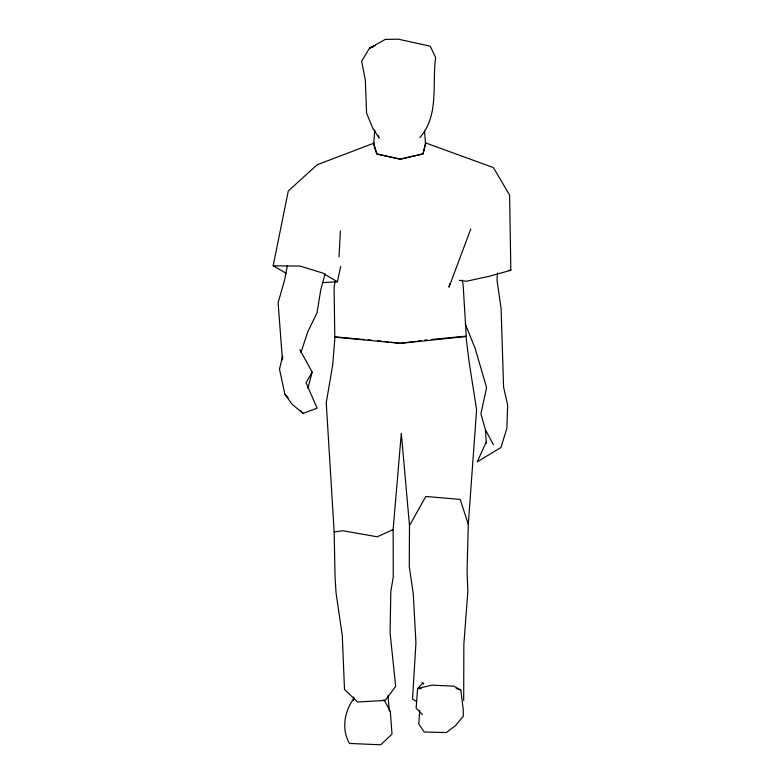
<?xml version="1.0" encoding="UTF-8"?>
<svg xmlns="http://www.w3.org/2000/svg" width="784" height="784" viewBox="0 0 784 784"><rect width="100%" height="100%" fill="white"/><g stroke="black" fill="none" stroke-linecap="round" stroke-linejoin="round"><path stroke-width="1.18" d="M463.687 700.445L463.854 644.242L467.823 591.587L467.068 571.134L468.303 524.349L476.603 409.767L469.165 362.257L465.931 336.169L431.837 339.443M364.56 339.629L334.974 336.826L332.661 365.236L326.242 402.741L334.151 531.983L335.091 577.965L336.052 592.831L342.294 635.657L344.499 689.43L357.553 702.023L385.199 700.416L395.675 686.353L390.079 632.962L390.814 591.734L393.264 576.867L393.147 529.563L401.3 433.278L409.493 525.594L409.277 566.656L413.246 593.762L415.941 642.9L412.511 699.103L416.627 701.543M340.374 230.986L339.021 256.868M353.398 700.661L353.574 697.005M497.497 272.989L497.036 280.182L501.084 308.494L503.593 387.09L507.65 405.152L506.876 428.211L500.966 447.517L477.211 461.835L486.55 441.421M419.685 710.588L418.793 723.975L424.222 732.001L446.361 732.57L455.475 725.602L463.285 716.321L463.256 709.628L460.796 689.989L453.809 686.176L431.955 685.138L417.578 688.558L416.137 708.148L422.547 714.675M424.546 131.104L425.545 143.766L423.017 153.919L400.271 159.162L376.839 154.017L373.674 143.825L374.781 130.017M335.042 281.603L334.102 287.493L334.797 337.11L400.477 343.363L466.284 336.463L463.128 284.935L462.286 280.143M287.365 265.649L284.69 279.672L278.124 302.653L282.426 359.905M286.464 273.489L273.165 265.766L288.296 190.973L317.216 164.728L374.399 142.972M323.184 282.583L337.424 281.789L340.687 266.364M449.771 283.602L448.997 287.189L470.772 229.046M425.545 143.766L422.997 153.919L400.261 159.132L376.81 154.007L373.674 143.815M307.906 388.276L312.169 372.145L299.811 349.595M325.095 273.851L320.764 289.786L317.03 312.826L307.661 332.102L300.938 352.594M409.493 525.594L425.81 496.468L460.179 499.418L468.303 524.349M312.169 372.145L306.074 382.808L317.099 408.199L303.045 413.403L291.962 404.113L284.876 394.274L279.496 369.127L282.603 356.073L282.632 358.18M354.319 698.123C344.343 710.539 341.246 729.345 349.488 743.438L380.799 744.8L392 734.108L390.314 711.215L383.925 699.671M419.861 137.602C439.452 115.375 431.925 84.447 435.639 57.428L430.2 46.158L398.35 39.2L385.297 39.406L369.48 48.187L361.659 61.172L365.344 80.203L366.569 113.112L372.733 128.106L379.054 137.974L378.349 135.691M422.958 683.05L417.578 688.558L421.175 688.675M375.213 45.492L369.48 48.187L372.949 47.109M393.147 529.563L377.231 536.785L342.716 530.748L334.151 531.983M425.3 142.806L493.371 167.59L509.6 195.089L510.835 270.294L488.991 276.35L466.519 281.24L459.365 280.349M414.971 341.412L400.399 343.294L390.795 342.177M417.402 341.099L421.047 340.628M424.693 340.158L427.113 339.844M508.404 270.323L510.835 270.294M273.165 265.766L300.154 266.099L322.596 273.008L337.424 281.789M368.088 339.854L371.626 340.07M377.584 340.638L381.191 341.06M384.787 341.481L388.394 341.902M456.141 688.528L460.796 689.989M422.145 682.335L423.781 684.05M286.356 395.822L284.876 394.274L288.179 397.753M300.566 410.796L303.045 413.403L300.605 410.826M465.284 323.959L475.182 348.508L486.609 387.6L480.886 413.825L485.433 429.779L493.41 444.744M387.972 695.457L389.325 711.098M485.433 429.779L486.354 443.234"/></g></svg>
